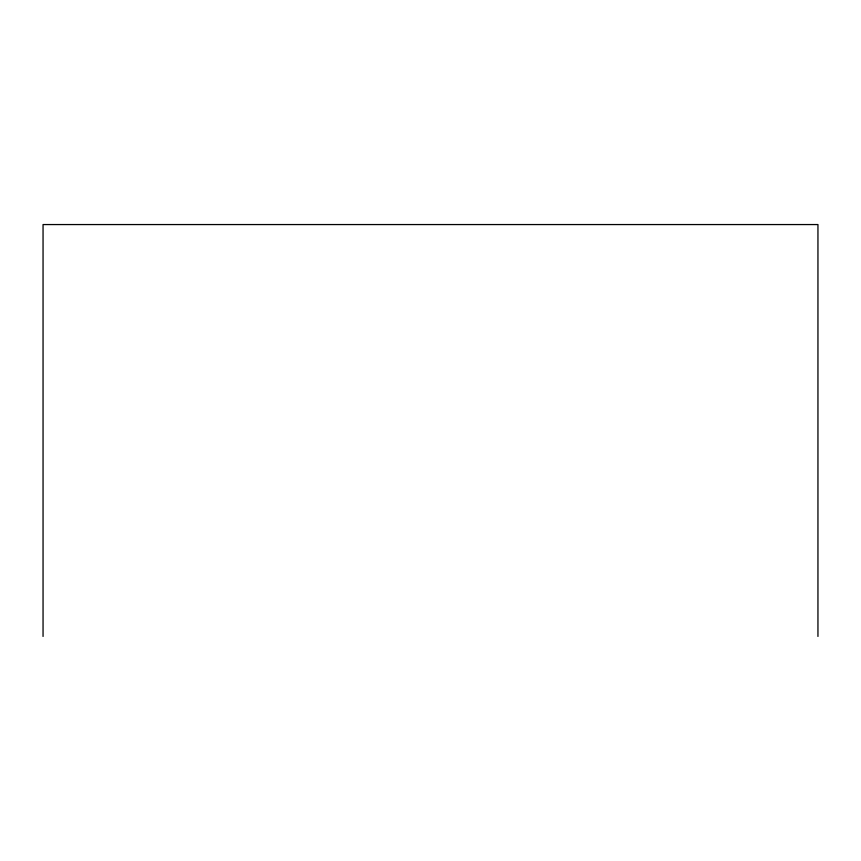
<?xml version="1.0" encoding="UTF-8"?>
<svg xmlns="http://www.w3.org/2000/svg" width="861" height="861" viewBox="0 0 861 861"><rect width="100%" height="100%" fill="white"/><g stroke="black" fill="none" stroke-linecap="round" stroke-linejoin="round"><path stroke-width="1.29" d="M817.95 636.44L817.95 224.56L43.05 224.56L43.05 636.44"/></g></svg>
